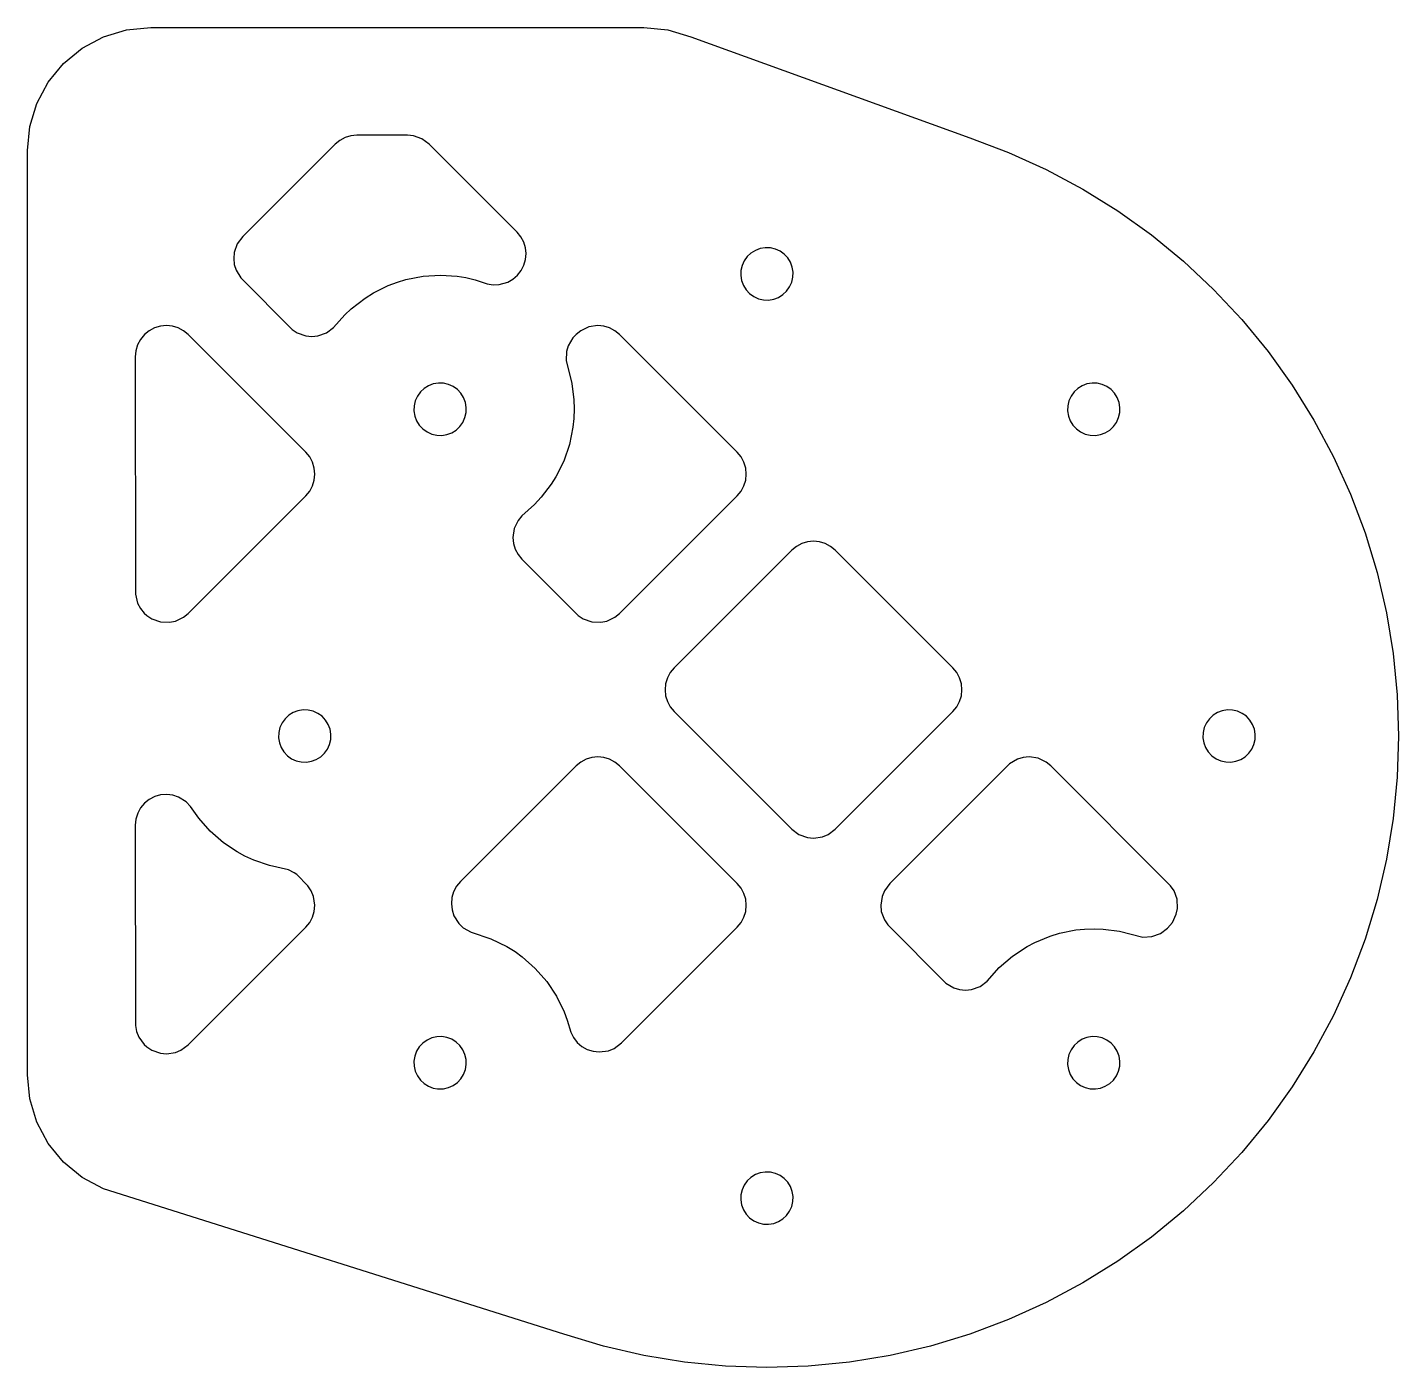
# Model space of a CAD drawing. Header units: millimetres. Extents: x 0 to 89, y 0 to 87.
import ezdxf

# ---------------------------------------------------------------- set-up
doc = ezdxf.new("R2010")
doc.units = ezdxf.units.MM
doc.layers.add('CUT', color=1, linetype='Continuous')

msp = doc.modelspace()

# ---------------------------------------------------------------- linework, layer by layer
at = {"layer": 'CUT'}
for points in [[(48, 0), (45.318, 0.088), (42.648, 0.351), (40.001, 0.788), (37.388, 1.397), (34.821, 2.176), (4.939, 11.609), (3.555, 12.348), (2.343, 13.343), (1.348, 14.555), (0.609, 15.939), (0.154, 17.439), (0, 19), (0, 79), (0.154, 80.561), (0.609, 82.061), (1.348, 83.445), (2.343, 84.657), (3.555, 85.652), (4.939, 86.391), (6.439, 86.846), (8, 87), (40, 87), (41.561, 86.846), (43.061, 86.391), (61.179, 79.824), (63.69, 78.879), (66.134, 77.772), (68.5, 76.507), (70.778, 75.09), (72.959, 73.527), (75.033, 71.825), (76.991, 69.991), (78.825, 68.033), (80.527, 65.959), (82.09, 63.778), (83.507, 61.5), (84.772, 59.134), (85.879, 56.69), (86.824, 54.179), (87.603, 51.612), (88.212, 48.999), (88.649, 46.352), (88.912, 43.682), (89, 41), (88.912, 38.318), (88.649, 35.648), (88.212, 33.001), (87.603, 30.388), (86.824, 27.821), (85.879, 25.31), (84.772, 22.866), (83.507, 20.5), (82.09, 18.222), (80.527, 16.041), (78.825, 13.967), (76.991, 12.009), (75.033, 10.175), (72.959, 8.473), (70.778, 6.91), (68.5, 5.493), (66.134, 4.228), (63.69, 3.121), (61.179, 2.176), (58.612, 1.397), (55.999, 0.788), (53.352, 0.351), (50.682, 0.088), (48, 0)], [(18.072, 66.973), (18.462, 66.934), (18.852, 66.973), (19.404, 67.17), (19.876, 67.52), (20.61, 68.344), (21.024, 68.735), (21.925, 69.431), (22.464, 69.766), (23.426, 70.241), (24.02, 70.465), (24.566, 70.628), (25.683, 70.846), (26.82, 70.916), (27.89, 70.846), (28.453, 70.755), (29.071, 70.611), (29.852, 70.364), (30.235, 70.3), (30.622, 70.311), (31.181, 70.466), (31.518, 70.656), (31.813, 70.908), (32.053, 71.212), (32.231, 71.556), (32.338, 71.928), (32.372, 72.314), (32.331, 72.699), (32.217, 73.069), (32.033, 73.411), (31.787, 73.71), (26.082, 79.414), (25.611, 79.764), (25.058, 79.962), (24.668, 80), (21.38, 80), (20.99, 79.962), (20.615, 79.848), (20.269, 79.663), (19.966, 79.414), (13.974, 73.422), (13.624, 72.951), (13.426, 72.398), (13.388, 72.008), (13.426, 71.618), (13.54, 71.243), (13.842, 70.739), (17.193, 67.388), (17.519, 67.17), (18.072, 66.973)], [(47.778, 69.315), (48.111, 69.304), (48.44, 69.358), (48.752, 69.475), (49.035, 69.651), (49.278, 69.879), (49.472, 70.15), (49.61, 70.454), (49.685, 70.778), (49.696, 71.111), (49.642, 71.44), (49.525, 71.752), (49.349, 72.035), (49.121, 72.278), (48.85, 72.472), (48.546, 72.61), (48.222, 72.685), (47.889, 72.696), (47.56, 72.642), (47.248, 72.525), (46.965, 72.349), (46.722, 72.121), (46.528, 71.85), (46.39, 71.546), (46.315, 71.222), (46.304, 70.889), (46.358, 70.56), (46.475, 70.248), (46.651, 69.965), (46.879, 69.722), (47.15, 69.528), (47.454, 69.39), (47.778, 69.315)], [(8.634, 48.41), (9.22, 48.382), (9.604, 48.458), (10.135, 48.709), (10.438, 48.958), (18.074, 56.594), (18.323, 56.897), (18.508, 57.243), (18.621, 57.618), (18.66, 58.008), (18.621, 58.398), (18.508, 58.773), (18.323, 59.119), (18.074, 59.422), (10.438, 67.058), (10.135, 67.307), (9.789, 67.492), (9.414, 67.606), (9.024, 67.644), (8.634, 67.606), (8.258, 67.492), (7.913, 67.307), (7.61, 67.058), (7.337, 66.731), (7.152, 66.385), (7.038, 66.01), (7, 65.62), (7.01, 50.2), (7.152, 49.63), (7.337, 49.285), (7.586, 48.982), (7.755, 48.826), (8.081, 48.608), (8.634, 48.41)], [(36.634, 48.41), (37.22, 48.382), (37.604, 48.458), (38.135, 48.709), (38.438, 48.958), (46.074, 56.594), (46.323, 56.897), (46.508, 57.243), (46.621, 57.618), (46.66, 58.008), (46.621, 58.398), (46.508, 58.773), (46.323, 59.119), (46.074, 59.422), (38.438, 67.058), (38.135, 67.307), (37.789, 67.492), (37.414, 67.606), (37.024, 67.644), (36.443, 67.558), (35.913, 67.307), (35.61, 67.058), (35.403, 66.838), (35.101, 66.335), (34.988, 65.96), (34.959, 65.373), (35.329, 63.879), (35.469, 62.815), (35.489, 62.246), (35.469, 61.611), (35.411, 61.045), (35.184, 59.929), (34.815, 58.853), (34.307, 57.834), (34.005, 57.351), (33.351, 56.5), (32.917, 56.036), (32.093, 55.302), (31.845, 54.999), (31.594, 54.469), (31.508, 53.888), (31.546, 53.498), (31.66, 53.123), (31.845, 52.777), (32.093, 52.474), (35.755, 48.826), (36.081, 48.608), (36.634, 48.41)], [(26.565, 60.528), (26.898, 60.517), (27.227, 60.571), (27.539, 60.689), (27.822, 60.865), (28.065, 61.092), (28.259, 61.363), (28.397, 61.667), (28.472, 61.991), (28.483, 62.324), (28.429, 62.653), (28.311, 62.965), (28.135, 63.248), (27.908, 63.491), (27.637, 63.685), (27.333, 63.823), (27.009, 63.899), (26.676, 63.91), (26.347, 63.855), (26.035, 63.738), (25.752, 63.562), (25.509, 63.334), (25.315, 63.063), (25.177, 62.76), (25.101, 62.435), (25.09, 62.102), (25.145, 61.773), (25.262, 61.461), (25.438, 61.178), (25.666, 60.935), (25.937, 60.741), (26.24, 60.603), (26.565, 60.528)], [(68.991, 60.528), (69.324, 60.517), (69.653, 60.571), (69.965, 60.689), (70.248, 60.865), (70.491, 61.092), (70.685, 61.363), (70.823, 61.667), (70.899, 61.991), (70.91, 62.324), (70.855, 62.653), (70.738, 62.965), (70.562, 63.248), (70.334, 63.491), (70.063, 63.685), (69.76, 63.823), (69.435, 63.899), (69.102, 63.91), (68.773, 63.855), (68.461, 63.738), (68.178, 63.562), (67.935, 63.334), (67.741, 63.063), (67.603, 62.76), (67.528, 62.435), (67.517, 62.102), (67.571, 61.773), (67.689, 61.461), (67.865, 61.178), (68.092, 60.935), (68.363, 60.741), (68.667, 60.603), (68.991, 60.528)], [(50.634, 34.41), (51.024, 34.372), (51.604, 34.458), (51.967, 34.608), (52.438, 34.958), (60.074, 42.594), (60.323, 42.897), (60.508, 43.243), (60.621, 43.618), (60.66, 44.008), (60.621, 44.398), (60.508, 44.773), (60.323, 45.119), (60.074, 45.422), (52.438, 53.058), (52.135, 53.307), (51.789, 53.492), (51.414, 53.606), (51.024, 53.644), (50.634, 53.606), (50.258, 53.492), (49.913, 53.307), (49.61, 53.058), (41.974, 45.422), (41.725, 45.119), (41.54, 44.773), (41.426, 44.398), (41.388, 44.008), (41.426, 43.618), (41.54, 43.243), (41.725, 42.897), (41.974, 42.594), (49.61, 34.958), (50.081, 34.608), (50.634, 34.41)], [(17.778, 39.315), (18.111, 39.304), (18.44, 39.358), (18.752, 39.475), (19.035, 39.651), (19.278, 39.879), (19.472, 40.15), (19.61, 40.454), (19.685, 40.778), (19.696, 41.111), (19.642, 41.44), (19.525, 41.752), (19.349, 42.035), (19.121, 42.278), (18.85, 42.472), (18.546, 42.61), (18.222, 42.685), (17.889, 42.696), (17.56, 42.642), (17.248, 42.525), (16.965, 42.349), (16.722, 42.121), (16.528, 41.85), (16.39, 41.546), (16.315, 41.222), (16.304, 40.889), (16.358, 40.56), (16.475, 40.248), (16.651, 39.965), (16.879, 39.722), (17.15, 39.528), (17.454, 39.39), (17.778, 39.315)], [(77.778, 39.315), (78.111, 39.304), (78.44, 39.358), (78.752, 39.475), (79.035, 39.651), (79.278, 39.879), (79.472, 40.15), (79.61, 40.454), (79.685, 40.778), (79.696, 41.111), (79.642, 41.44), (79.525, 41.752), (79.349, 42.035), (79.121, 42.278), (78.85, 42.472), (78.546, 42.61), (78.222, 42.685), (77.889, 42.696), (77.56, 42.642), (77.248, 42.525), (76.965, 42.349), (76.722, 42.121), (76.528, 41.85), (76.39, 41.546), (76.315, 41.222), (76.304, 40.889), (76.358, 40.56), (76.475, 40.248), (76.651, 39.965), (76.879, 39.722), (77.15, 39.528), (77.454, 39.39), (77.778, 39.315)], [(36.721, 20.535), (37.117, 20.491), (37.708, 20.572), (38.077, 20.722), (38.557, 21.076), (46.074, 28.594), (46.323, 28.897), (46.508, 29.243), (46.621, 29.618), (46.66, 30.008), (46.621, 30.398), (46.508, 30.773), (46.323, 31.119), (46.074, 31.422), (38.438, 39.058), (38.135, 39.307), (37.789, 39.492), (37.414, 39.606), (37.024, 39.644), (36.634, 39.606), (36.258, 39.492), (35.913, 39.307), (35.61, 39.058), (28.101, 31.55), (27.849, 31.242), (27.663, 30.89), (27.551, 30.508), (27.516, 30.111), (27.56, 29.715), (27.683, 29.336), (28, 28.831), (28.288, 28.557), (28.808, 28.265), (30.087, 27.84), (31.11, 27.34), (31.649, 27.005), (32.111, 26.671), (32.964, 25.917), (33.711, 25.059), (34.34, 24.11), (34.84, 23.087), (35.038, 22.553), (35.271, 21.784), (35.448, 21.428), (35.693, 21.113), (35.994, 20.853), (36.342, 20.658), (36.721, 20.535)], [(60.498, 24.546), (60.888, 24.508), (61.278, 24.546), (61.831, 24.744), (62.302, 25.093), (63.083, 25.964), (63.941, 26.711), (64.89, 27.34), (65.393, 27.606), (66.385, 28.017), (66.992, 28.201), (68.045, 28.411), (68.611, 28.469), (69.246, 28.489), (69.815, 28.469), (70.879, 28.329), (72.397, 27.951), (72.984, 27.98), (73.536, 28.178), (74.008, 28.528), (74.323, 28.897), (74.574, 29.427), (74.65, 29.812), (74.621, 30.398), (74.424, 30.951), (74.206, 31.277), (66.438, 39.058), (66.135, 39.307), (65.604, 39.558), (65.024, 39.644), (64.634, 39.606), (64.258, 39.492), (63.755, 39.19), (55.974, 31.422), (55.624, 30.951), (55.474, 30.589), (55.388, 30.008), (55.426, 29.618), (55.624, 29.065), (55.842, 28.739), (59.619, 24.962), (60.123, 24.66), (60.498, 24.546)], [(8.634, 20.41), (9.024, 20.372), (9.604, 20.458), (9.967, 20.608), (10.438, 20.958), (18.074, 28.594), (18.323, 28.897), (18.508, 29.243), (18.621, 29.618), (18.66, 30.008), (18.574, 30.589), (18.424, 30.951), (18.206, 31.277), (17.478, 32.003), (17.31, 32.125), (16.942, 32.314), (15.716, 32.602), (14.7, 32.947), (14.122, 33.209), (13.62, 33.48), (12.728, 34.076), (11.869, 34.823), (11.116, 35.676), (10.585, 36.432), (10.313, 36.721), (9.812, 37.04), (9.435, 37.165), (9.04, 37.212), (8.644, 37.18), (8.263, 37.071), (7.91, 36.889), (7.6, 36.641), (7.345, 36.336), (7.156, 35.987), (7.039, 35.607), (7, 35.212), (7.01, 22.2), (7.086, 21.815), (7.236, 21.453), (7.586, 20.982), (7.755, 20.826), (8.081, 20.608), (8.634, 20.41)], [(26.62, 18.096), (27.009, 18.101), (27.333, 18.177), (27.637, 18.315), (27.908, 18.509), (28.135, 18.752), (28.311, 19.035), (28.429, 19.347), (28.483, 19.676), (28.472, 20.009), (28.397, 20.333), (28.259, 20.637), (28.065, 20.908), (27.822, 21.135), (27.539, 21.311), (27.227, 21.429), (26.898, 21.483), (26.565, 21.472), (26.24, 21.397), (25.937, 21.259), (25.666, 21.065), (25.438, 20.822), (25.262, 20.539), (25.145, 20.227), (25.09, 19.898), (25.101, 19.565), (25.177, 19.24), (25.315, 18.937), (25.509, 18.666), (25.752, 18.438), (26.035, 18.262), (26.347, 18.145), (26.62, 18.096)], [(68.991, 18.101), (69.324, 18.09), (69.653, 18.145), (69.965, 18.262), (70.248, 18.438), (70.491, 18.666), (70.685, 18.937), (70.823, 19.24), (70.899, 19.565), (70.91, 19.898), (70.855, 20.227), (70.738, 20.539), (70.562, 20.822), (70.334, 21.065), (70.063, 21.259), (69.76, 21.397), (69.435, 21.472), (69.102, 21.483), (68.773, 21.429), (68.461, 21.311), (68.178, 21.135), (67.935, 20.908), (67.741, 20.637), (67.603, 20.333), (67.528, 20.009), (67.517, 19.676), (67.571, 19.347), (67.689, 19.035), (67.865, 18.752), (68.092, 18.509), (68.363, 18.315), (68.667, 18.177), (68.991, 18.101)], [(47.778, 9.315), (48.111, 9.304), (48.44, 9.358), (48.752, 9.475), (49.035, 9.651), (49.278, 9.879), (49.472, 10.15), (49.61, 10.454), (49.685, 10.778), (49.696, 11.111), (49.642, 11.44), (49.525, 11.752), (49.349, 12.035), (49.121, 12.278), (48.85, 12.472), (48.546, 12.61), (48.222, 12.685), (47.889, 12.696), (47.56, 12.642), (47.248, 12.525), (46.965, 12.349), (46.722, 12.121), (46.528, 11.85), (46.39, 11.546), (46.315, 11.222), (46.304, 10.889), (46.358, 10.56), (46.475, 10.248), (46.651, 9.965), (46.879, 9.722), (47.15, 9.528), (47.454, 9.39), (47.778, 9.315)]]:
    msp.add_lwpolyline(points, close=True, dxfattribs=at)

doc.saveas('drawing.dxf')
